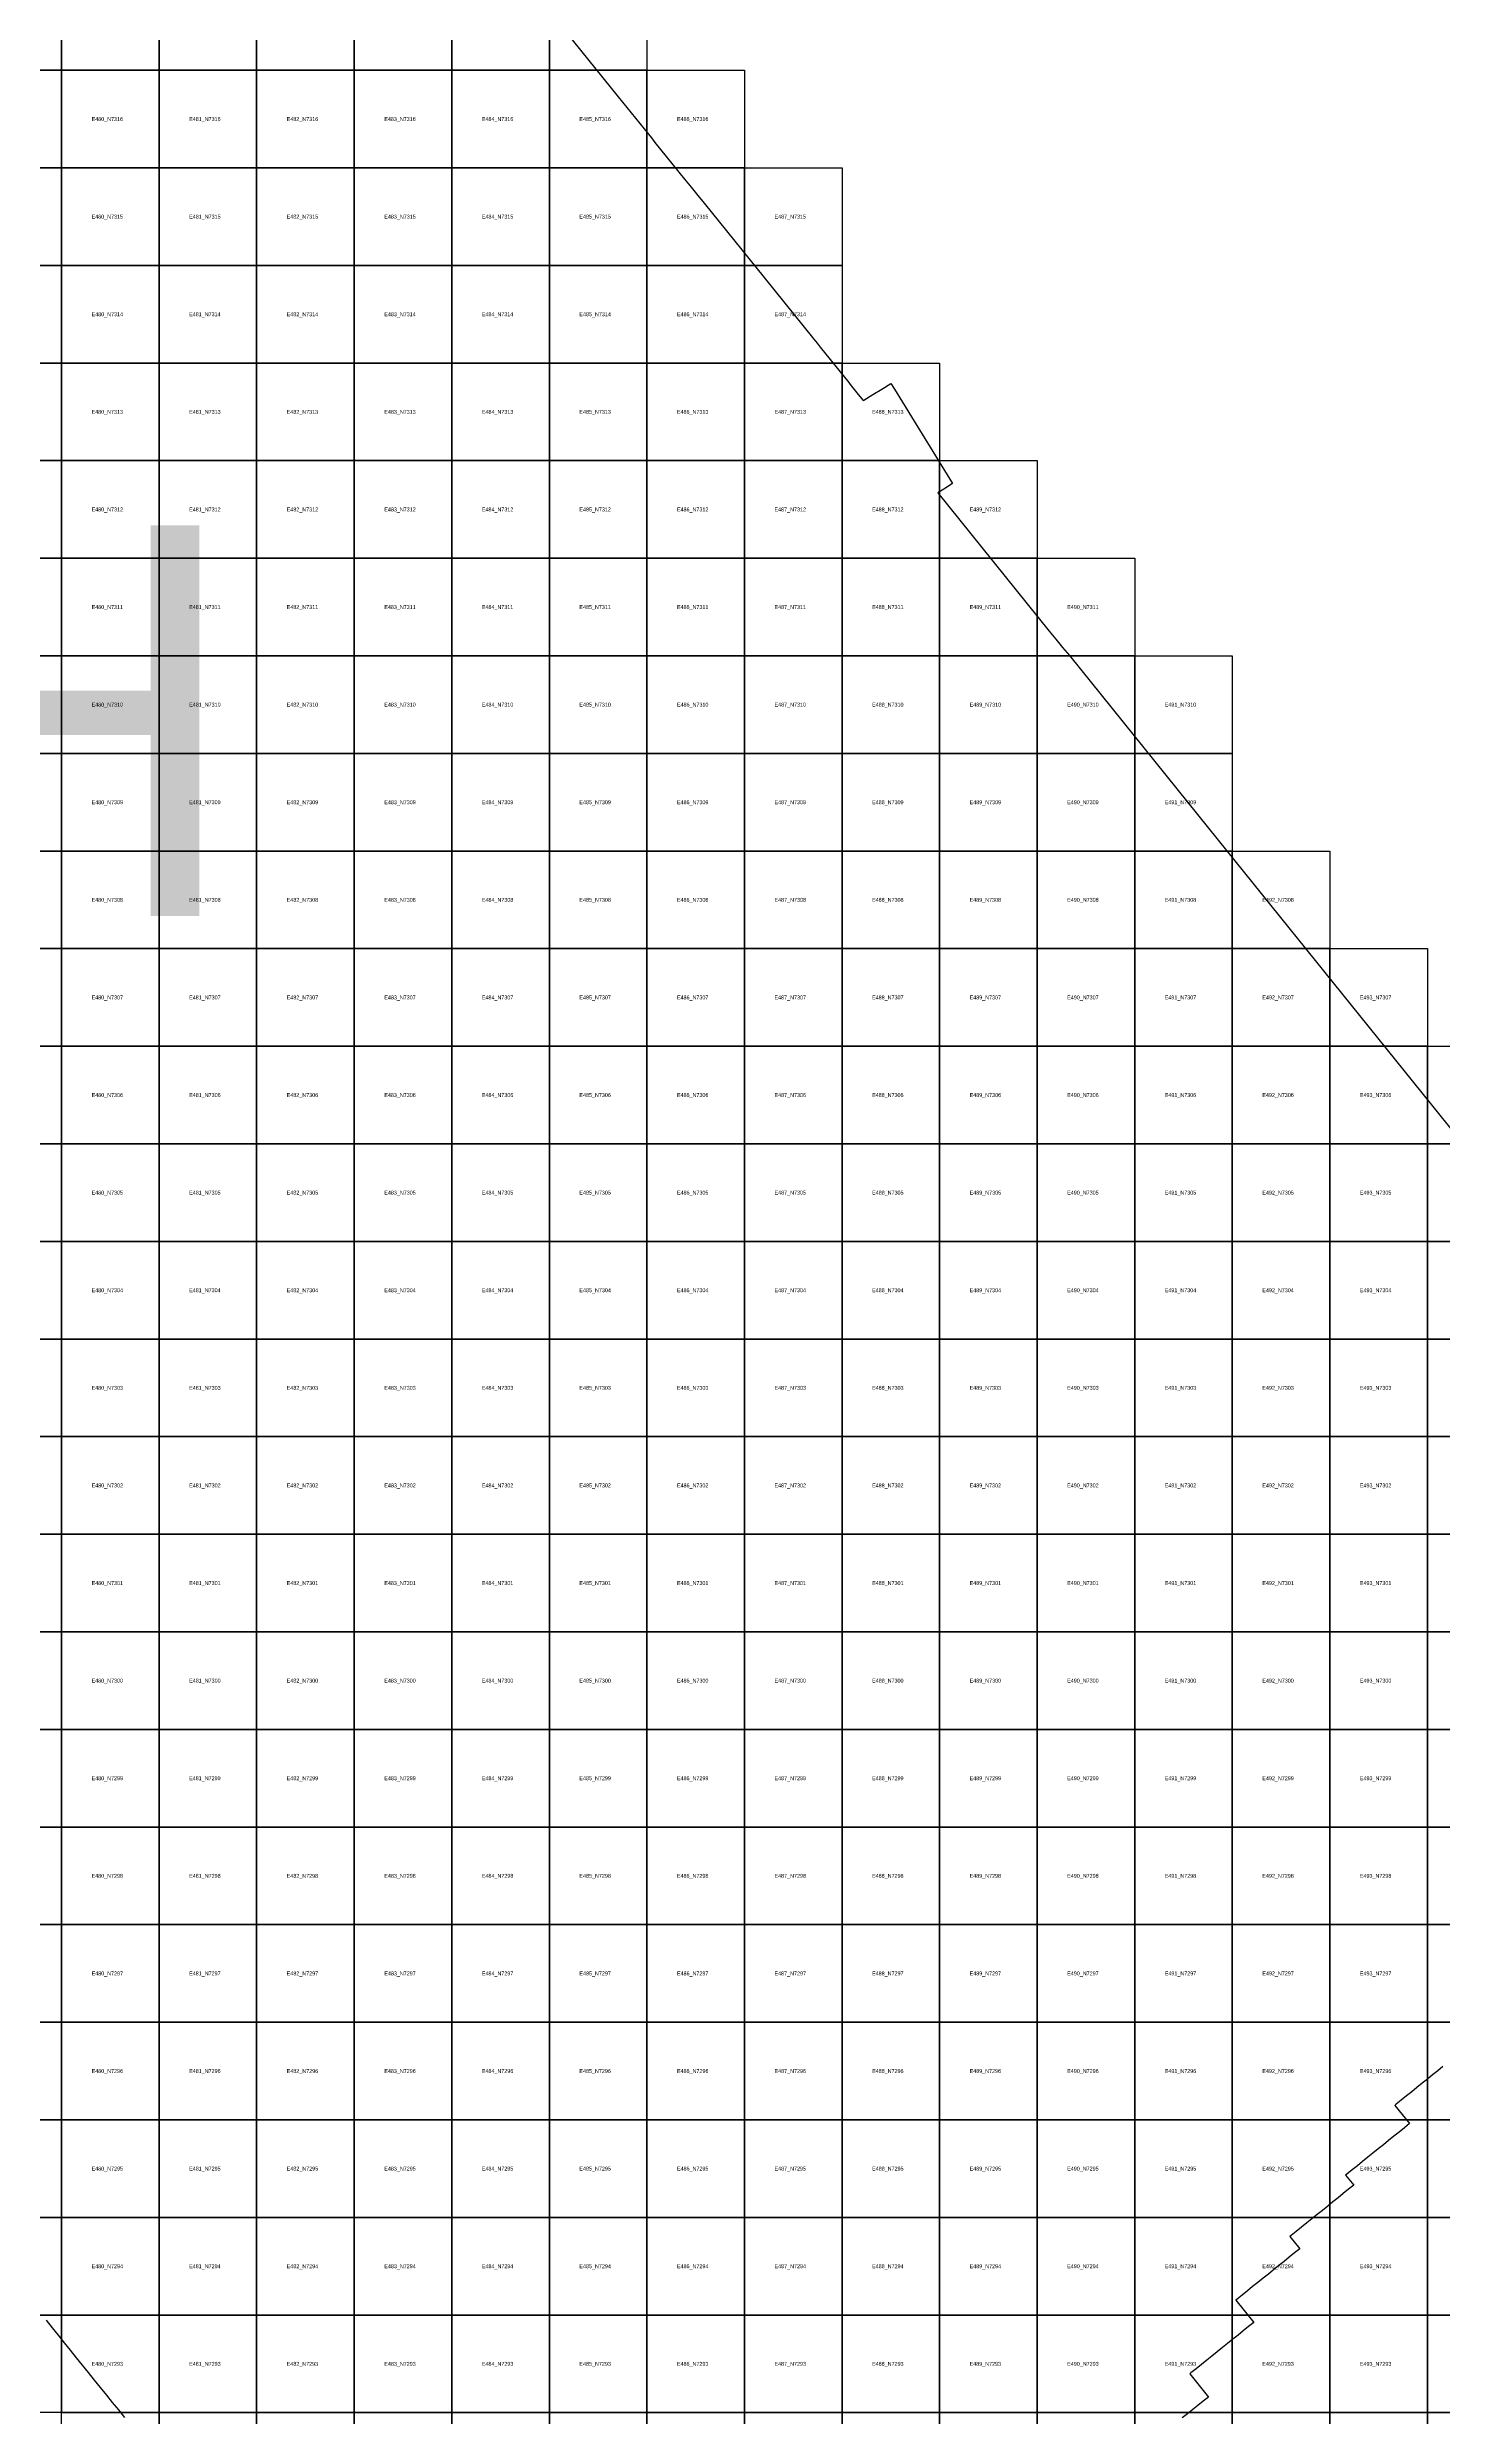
# Model space of a CAD drawing. Extents: x 325010 to 598009, y 7224244 to 7546188.
# Drawn here: x 479855 to 494156, y 7292959 to 7317234 of the extents above; entities that cross this region are included whole.
import ezdxf

# ---------------------------------------------------------------- set-up
doc = ezdxf.new("R2010")
doc.units = 0
doc.layers.add('H', color=7, linetype='Continuous')
doc.layers.add('Limpopo_1', color=7, linetype='Continuous')

msp = doc.modelspace()

# ---------------------------------------------------------------- linework, layer by layer
at = {"layer": 'H'}
for points in [[(485163, 7317402), (485706, 7316728), (486016, 7316344), (486046, 7316307), (486082, 7316261), (486385, 7315885), (486453, 7315801), (486521, 7315717), (486586, 7315637), (487202, 7314876), (487710, 7314245), (487745, 7314202), (487776, 7314163), (488071, 7313799), (488085, 7313781), (488153, 7313696), (488218, 7313615), (488225, 7313620), (488317, 7313677), (488409, 7313734), (488501, 7313791), (488537, 7313733), (489134, 7312766), (489042, 7312709), (488983, 7312670), (490124, 7311254), (490192, 7311171), (490261, 7311087), (490331, 7311004), (491757, 7309235), (495221, 7304939)], [(494160, 7296546), (494107, 7296503), (494053, 7296460), (494000, 7296417), (493946, 7296374), (493893, 7296331), (493839, 7296288), (493786, 7296245), (493732, 7296202), (493679, 7296159), (493666, 7296148), (493817, 7295961), (493764, 7295918), (493710, 7295875), (493657, 7295831), (493603, 7295788), (493550, 7295745), (493496, 7295702), (493442, 7295659), (493389, 7295616), (493335, 7295573), (493282, 7295530), (493228, 7295487), (493175, 7295444), (493162, 7295434), (493245, 7295331), (493192, 7295288), (493138, 7295245), (493085, 7295202), (493031, 7295159), (492978, 7295115), (492924, 7295072), (492870, 7295029), (492817, 7294986), (492763, 7294943), (492710, 7294900), (492656, 7294857), (492603, 7294814), (492590, 7294804), (492691, 7294679), (492638, 7294636), (492584, 7294593), (492531, 7294550), (492477, 7294506), (492423, 7294463), (492370, 7294420), (492316, 7294377), (492263, 7294334), (492209, 7294291), (492156, 7294248), (492102, 7294205), (492049, 7294162), (492036, 7294152), (492220, 7293924), (492166, 7293881), (492113, 7293838), (492059, 7293795), (492006, 7293752), (491952, 7293709), (491899, 7293666), (491845, 7293622), (491791, 7293579), (491738, 7293536), (491684, 7293493), (491631, 7293450), (491577, 7293407), (491565, 7293397), (491756, 7293160), (491702, 7293117), (491648, 7293074), (491595, 7293031), (491541, 7292988), (491488, 7292945)], [(480648, 7292951), (480586, 7293027), (480524, 7293104), (480463, 7293180), (480401, 7293257), (480339, 7293333), (480277, 7293410), (480216, 7293486), (480154, 7293563), (480092, 7293640), (480030, 7293716), (479968, 7293793), (479907, 7293869), (479845, 7293946)]]:
    msp.add_lwpolyline(points, dxfattribs=at)
at = {"layer": 'Limpopo_1'}
for points in [[(479000, 7317000), (479000, 7318000), (480000, 7318000), (480000, 7317000)], [(480000, 7317000), (480000, 7318000), (481000, 7318000), (481000, 7317000)], [(481000, 7317000), (481000, 7318000), (482000, 7318000), (482000, 7317000)], [(482000, 7317000), (482000, 7318000), (483000, 7318000), (483000, 7317000)], [(483000, 7317000), (483000, 7318000), (484000, 7318000), (484000, 7317000)], [(484000, 7317000), (484000, 7318000), (485000, 7318000), (485000, 7317000)], [(485000, 7317000), (485000, 7318000), (486000, 7318000), (486000, 7317000)], [(479000, 7316000), (479000, 7317000), (480000, 7317000), (480000, 7316000)], [(480000, 7316000), (480000, 7317000), (481000, 7317000), (481000, 7316000)], [(481000, 7316000), (481000, 7317000), (482000, 7317000), (482000, 7316000)], [(482000, 7316000), (482000, 7317000), (483000, 7317000), (483000, 7316000)], [(483000, 7316000), (483000, 7317000), (484000, 7317000), (484000, 7316000)], [(484000, 7316000), (484000, 7317000), (485000, 7317000), (485000, 7316000)], [(485000, 7316000), (485000, 7317000), (486000, 7317000), (486000, 7316000)], [(486000, 7316000), (486000, 7317000), (487000, 7317000), (487000, 7316000)], [(479000, 7315000), (479000, 7316000), (480000, 7316000), (480000, 7315000)], [(480000, 7315000), (480000, 7316000), (481000, 7316000), (481000, 7315000)], [(481000, 7315000), (481000, 7316000), (482000, 7316000), (482000, 7315000)], [(482000, 7315000), (482000, 7316000), (483000, 7316000), (483000, 7315000)], [(483000, 7315000), (483000, 7316000), (484000, 7316000), (484000, 7315000)], [(484000, 7315000), (484000, 7316000), (485000, 7316000), (485000, 7315000)], [(485000, 7315000), (485000, 7316000), (486000, 7316000), (486000, 7315000)], [(486000, 7315000), (486000, 7316000), (487000, 7316000), (487000, 7315000)], [(487000, 7315000), (487000, 7316000), (488000, 7316000), (488000, 7315000)], [(479000, 7314000), (479000, 7315000), (480000, 7315000), (480000, 7314000)], [(480000, 7314000), (480000, 7315000), (481000, 7315000), (481000, 7314000)], [(481000, 7314000), (481000, 7315000), (482000, 7315000), (482000, 7314000)], [(482000, 7314000), (482000, 7315000), (483000, 7315000), (483000, 7314000)], [(483000, 7314000), (483000, 7315000), (484000, 7315000), (484000, 7314000)], [(484000, 7314000), (484000, 7315000), (485000, 7315000), (485000, 7314000)], [(485000, 7314000), (485000, 7315000), (486000, 7315000), (486000, 7314000)], [(486000, 7314000), (486000, 7315000), (487000, 7315000), (487000, 7314000)], [(487000, 7314000), (487000, 7315000), (488000, 7315000), (488000, 7314000)], [(479000, 7313000), (479000, 7314000), (480000, 7314000), (480000, 7313000)], [(480000, 7313000), (480000, 7314000), (481000, 7314000), (481000, 7313000)], [(481000, 7313000), (481000, 7314000), (482000, 7314000), (482000, 7313000)], [(482000, 7313000), (482000, 7314000), (483000, 7314000), (483000, 7313000)], [(483000, 7313000), (483000, 7314000), (484000, 7314000), (484000, 7313000)], [(484000, 7313000), (484000, 7314000), (485000, 7314000), (485000, 7313000)], [(485000, 7313000), (485000, 7314000), (486000, 7314000), (486000, 7313000)], [(486000, 7313000), (486000, 7314000), (487000, 7314000), (487000, 7313000)], [(487000, 7313000), (487000, 7314000), (488000, 7314000), (488000, 7313000)], [(488000, 7313000), (488000, 7314000), (489000, 7314000), (489000, 7313000)], [(479000, 7312000), (479000, 7313000), (480000, 7313000), (480000, 7312000)], [(480000, 7312000), (480000, 7313000), (481000, 7313000), (481000, 7312000)], [(481000, 7312000), (481000, 7313000), (482000, 7313000), (482000, 7312000)], [(482000, 7312000), (482000, 7313000), (483000, 7313000), (483000, 7312000)], [(483000, 7312000), (483000, 7313000), (484000, 7313000), (484000, 7312000)], [(484000, 7312000), (484000, 7313000), (485000, 7313000), (485000, 7312000)], [(485000, 7312000), (485000, 7313000), (486000, 7313000), (486000, 7312000)], [(486000, 7312000), (486000, 7313000), (487000, 7313000), (487000, 7312000)], [(487000, 7312000), (487000, 7313000), (488000, 7313000), (488000, 7312000)], [(488000, 7312000), (488000, 7313000), (489000, 7313000), (489000, 7312000)], [(489000, 7312000), (489000, 7313000), (490000, 7313000), (490000, 7312000)], [(479000, 7311000), (479000, 7312000), (480000, 7312000), (480000, 7311000)], [(480000, 7311000), (480000, 7312000), (481000, 7312000), (481000, 7311000)], [(481000, 7311000), (481000, 7312000), (482000, 7312000), (482000, 7311000)], [(482000, 7311000), (482000, 7312000), (483000, 7312000), (483000, 7311000)], [(483000, 7311000), (483000, 7312000), (484000, 7312000), (484000, 7311000)], [(484000, 7311000), (484000, 7312000), (485000, 7312000), (485000, 7311000)], [(485000, 7311000), (485000, 7312000), (486000, 7312000), (486000, 7311000)], [(486000, 7311000), (486000, 7312000), (487000, 7312000), (487000, 7311000)], [(487000, 7311000), (487000, 7312000), (488000, 7312000), (488000, 7311000)], [(488000, 7311000), (488000, 7312000), (489000, 7312000), (489000, 7311000)], [(489000, 7311000), (489000, 7312000), (490000, 7312000), (490000, 7311000)], [(490000, 7311000), (490000, 7312000), (491000, 7312000), (491000, 7311000)], [(479000, 7310000), (479000, 7311000), (480000, 7311000), (480000, 7310000)], [(480000, 7310000), (480000, 7311000), (481000, 7311000), (481000, 7310000)], [(481000, 7310000), (481000, 7311000), (482000, 7311000), (482000, 7310000)], [(482000, 7310000), (482000, 7311000), (483000, 7311000), (483000, 7310000)], [(483000, 7310000), (483000, 7311000), (484000, 7311000), (484000, 7310000)], [(484000, 7310000), (484000, 7311000), (485000, 7311000), (485000, 7310000)], [(485000, 7310000), (485000, 7311000), (486000, 7311000), (486000, 7310000)], [(486000, 7310000), (486000, 7311000), (487000, 7311000), (487000, 7310000)], [(487000, 7310000), (487000, 7311000), (488000, 7311000), (488000, 7310000)], [(488000, 7310000), (488000, 7311000), (489000, 7311000), (489000, 7310000)], [(489000, 7310000), (489000, 7311000), (490000, 7311000), (490000, 7310000)], [(490000, 7310000), (490000, 7311000), (491000, 7311000), (491000, 7310000)], [(491000, 7310000), (491000, 7311000), (492000, 7311000), (492000, 7310000)], [(479000, 7309000), (479000, 7310000), (480000, 7310000), (480000, 7309000)], [(480000, 7309000), (480000, 7310000), (481000, 7310000), (481000, 7309000)], [(481000, 7309000), (481000, 7310000), (482000, 7310000), (482000, 7309000)], [(482000, 7309000), (482000, 7310000), (483000, 7310000), (483000, 7309000)], [(483000, 7309000), (483000, 7310000), (484000, 7310000), (484000, 7309000)], [(484000, 7309000), (484000, 7310000), (485000, 7310000), (485000, 7309000)], [(485000, 7309000), (485000, 7310000), (486000, 7310000), (486000, 7309000)], [(486000, 7309000), (486000, 7310000), (487000, 7310000), (487000, 7309000)], [(487000, 7309000), (487000, 7310000), (488000, 7310000), (488000, 7309000)], [(488000, 7309000), (488000, 7310000), (489000, 7310000), (489000, 7309000)], [(489000, 7309000), (489000, 7310000), (490000, 7310000), (490000, 7309000)], [(490000, 7309000), (490000, 7310000), (491000, 7310000), (491000, 7309000)], [(491000, 7309000), (491000, 7310000), (492000, 7310000), (492000, 7309000)], [(479000, 7308000), (479000, 7309000), (480000, 7309000), (480000, 7308000)], [(480000, 7308000), (480000, 7309000), (481000, 7309000), (481000, 7308000)], [(481000, 7308000), (481000, 7309000), (482000, 7309000), (482000, 7308000)], [(482000, 7308000), (482000, 7309000), (483000, 7309000), (483000, 7308000)], [(483000, 7308000), (483000, 7309000), (484000, 7309000), (484000, 7308000)], [(484000, 7308000), (484000, 7309000), (485000, 7309000), (485000, 7308000)], [(485000, 7308000), (485000, 7309000), (486000, 7309000), (486000, 7308000)], [(486000, 7308000), (486000, 7309000), (487000, 7309000), (487000, 7308000)], [(487000, 7308000), (487000, 7309000), (488000, 7309000), (488000, 7308000)], [(488000, 7308000), (488000, 7309000), (489000, 7309000), (489000, 7308000)], [(489000, 7308000), (489000, 7309000), (490000, 7309000), (490000, 7308000)], [(490000, 7308000), (490000, 7309000), (491000, 7309000), (491000, 7308000)], [(491000, 7308000), (491000, 7309000), (492000, 7309000), (492000, 7308000)], [(492000, 7308000), (492000, 7309000), (493000, 7309000), (493000, 7308000)], [(479000, 7307000), (479000, 7308000), (480000, 7308000), (480000, 7307000)], [(480000, 7307000), (480000, 7308000), (481000, 7308000), (481000, 7307000)], [(481000, 7307000), (481000, 7308000), (482000, 7308000), (482000, 7307000)], [(482000, 7307000), (482000, 7308000), (483000, 7308000), (483000, 7307000)], [(483000, 7307000), (483000, 7308000), (484000, 7308000), (484000, 7307000)], [(484000, 7307000), (484000, 7308000), (485000, 7308000), (485000, 7307000)], [(485000, 7307000), (485000, 7308000), (486000, 7308000), (486000, 7307000)], [(486000, 7307000), (486000, 7308000), (487000, 7308000), (487000, 7307000)], [(487000, 7307000), (487000, 7308000), (488000, 7308000), (488000, 7307000)], [(488000, 7307000), (488000, 7308000), (489000, 7308000), (489000, 7307000)], [(489000, 7307000), (489000, 7308000), (490000, 7308000), (490000, 7307000)], [(490000, 7307000), (490000, 7308000), (491000, 7308000), (491000, 7307000)], [(491000, 7307000), (491000, 7308000), (492000, 7308000), (492000, 7307000)], [(492000, 7307000), (492000, 7308000), (493000, 7308000), (493000, 7307000)], [(493000, 7307000), (493000, 7308000), (494000, 7308000), (494000, 7307000)], [(479000, 7306000), (479000, 7307000), (480000, 7307000), (480000, 7306000)], [(480000, 7306000), (480000, 7307000), (481000, 7307000), (481000, 7306000)], [(481000, 7306000), (481000, 7307000), (482000, 7307000), (482000, 7306000)], [(482000, 7306000), (482000, 7307000), (483000, 7307000), (483000, 7306000)], [(483000, 7306000), (483000, 7307000), (484000, 7307000), (484000, 7306000)], [(484000, 7306000), (484000, 7307000), (485000, 7307000), (485000, 7306000)], [(485000, 7306000), (485000, 7307000), (486000, 7307000), (486000, 7306000)], [(486000, 7306000), (486000, 7307000), (487000, 7307000), (487000, 7306000)], [(487000, 7306000), (487000, 7307000), (488000, 7307000), (488000, 7306000)], [(488000, 7306000), (488000, 7307000), (489000, 7307000), (489000, 7306000)], [(489000, 7306000), (489000, 7307000), (490000, 7307000), (490000, 7306000)], [(490000, 7306000), (490000, 7307000), (491000, 7307000), (491000, 7306000)], [(491000, 7306000), (491000, 7307000), (492000, 7307000), (492000, 7306000)], [(492000, 7306000), (492000, 7307000), (493000, 7307000), (493000, 7306000)], [(493000, 7306000), (493000, 7307000), (494000, 7307000), (494000, 7306000)], [(494000, 7306000), (494000, 7307000), (495000, 7307000), (495000, 7306000)], [(479000, 7305000), (479000, 7306000), (480000, 7306000), (480000, 7305000)], [(480000, 7305000), (480000, 7306000), (481000, 7306000), (481000, 7305000)], [(481000, 7305000), (481000, 7306000), (482000, 7306000), (482000, 7305000)], [(482000, 7305000), (482000, 7306000), (483000, 7306000), (483000, 7305000)], [(483000, 7305000), (483000, 7306000), (484000, 7306000), (484000, 7305000)], [(484000, 7305000), (484000, 7306000), (485000, 7306000), (485000, 7305000)], [(485000, 7305000), (485000, 7306000), (486000, 7306000), (486000, 7305000)], [(486000, 7305000), (486000, 7306000), (487000, 7306000), (487000, 7305000)], [(487000, 7305000), (487000, 7306000), (488000, 7306000), (488000, 7305000)], [(488000, 7305000), (488000, 7306000), (489000, 7306000), (489000, 7305000)], [(489000, 7305000), (489000, 7306000), (490000, 7306000), (490000, 7305000)], [(490000, 7305000), (490000, 7306000), (491000, 7306000), (491000, 7305000)], [(491000, 7305000), (491000, 7306000), (492000, 7306000), (492000, 7305000)], [(492000, 7305000), (492000, 7306000), (493000, 7306000), (493000, 7305000)], [(493000, 7305000), (493000, 7306000), (494000, 7306000), (494000, 7305000)], [(494000, 7305000), (494000, 7306000), (495000, 7306000), (495000, 7305000)], [(479000, 7304000), (479000, 7305000), (480000, 7305000), (480000, 7304000)], [(480000, 7304000), (480000, 7305000), (481000, 7305000), (481000, 7304000)], [(481000, 7304000), (481000, 7305000), (482000, 7305000), (482000, 7304000)], [(482000, 7304000), (482000, 7305000), (483000, 7305000), (483000, 7304000)], [(483000, 7304000), (483000, 7305000), (484000, 7305000), (484000, 7304000)], [(484000, 7304000), (484000, 7305000), (485000, 7305000), (485000, 7304000)], [(485000, 7304000), (485000, 7305000), (486000, 7305000), (486000, 7304000)], [(486000, 7304000), (486000, 7305000), (487000, 7305000), (487000, 7304000)], [(487000, 7304000), (487000, 7305000), (488000, 7305000), (488000, 7304000)], [(488000, 7304000), (488000, 7305000), (489000, 7305000), (489000, 7304000)], [(489000, 7304000), (489000, 7305000), (490000, 7305000), (490000, 7304000)], [(490000, 7304000), (490000, 7305000), (491000, 7305000), (491000, 7304000)], [(491000, 7304000), (491000, 7305000), (492000, 7305000), (492000, 7304000)], [(492000, 7304000), (492000, 7305000), (493000, 7305000), (493000, 7304000)], [(493000, 7304000), (493000, 7305000), (494000, 7305000), (494000, 7304000)], [(494000, 7304000), (494000, 7305000), (495000, 7305000), (495000, 7304000)], [(479000, 7303000), (479000, 7304000), (480000, 7304000), (480000, 7303000)], [(480000, 7303000), (480000, 7304000), (481000, 7304000), (481000, 7303000)], [(481000, 7303000), (481000, 7304000), (482000, 7304000), (482000, 7303000)], [(482000, 7303000), (482000, 7304000), (483000, 7304000), (483000, 7303000)], [(483000, 7303000), (483000, 7304000), (484000, 7304000), (484000, 7303000)], [(484000, 7303000), (484000, 7304000), (485000, 7304000), (485000, 7303000)], [(485000, 7303000), (485000, 7304000), (486000, 7304000), (486000, 7303000)], [(486000, 7303000), (486000, 7304000), (487000, 7304000), (487000, 7303000)], [(487000, 7303000), (487000, 7304000), (488000, 7304000), (488000, 7303000)], [(488000, 7303000), (488000, 7304000), (489000, 7304000), (489000, 7303000)], [(489000, 7303000), (489000, 7304000), (490000, 7304000), (490000, 7303000)], [(490000, 7303000), (490000, 7304000), (491000, 7304000), (491000, 7303000)], [(491000, 7303000), (491000, 7304000), (492000, 7304000), (492000, 7303000)], [(492000, 7303000), (492000, 7304000), (493000, 7304000), (493000, 7303000)], [(493000, 7303000), (493000, 7304000), (494000, 7304000), (494000, 7303000)], [(494000, 7303000), (494000, 7304000), (495000, 7304000), (495000, 7303000)], [(479000, 7302000), (479000, 7303000), (480000, 7303000), (480000, 7302000)], [(480000, 7302000), (480000, 7303000), (481000, 7303000), (481000, 7302000)], [(481000, 7302000), (481000, 7303000), (482000, 7303000), (482000, 7302000)], [(482000, 7302000), (482000, 7303000), (483000, 7303000), (483000, 7302000)], [(483000, 7302000), (483000, 7303000), (484000, 7303000), (484000, 7302000)], [(484000, 7302000), (484000, 7303000), (485000, 7303000), (485000, 7302000)], [(485000, 7302000), (485000, 7303000), (486000, 7303000), (486000, 7302000)], [(486000, 7302000), (486000, 7303000), (487000, 7303000), (487000, 7302000)], [(487000, 7302000), (487000, 7303000), (488000, 7303000), (488000, 7302000)], [(488000, 7302000), (488000, 7303000), (489000, 7303000), (489000, 7302000)], [(489000, 7302000), (489000, 7303000), (490000, 7303000), (490000, 7302000)], [(490000, 7302000), (490000, 7303000), (491000, 7303000), (491000, 7302000)], [(491000, 7302000), (491000, 7303000), (492000, 7303000), (492000, 7302000)], [(492000, 7302000), (492000, 7303000), (493000, 7303000), (493000, 7302000)], [(493000, 7302000), (493000, 7303000), (494000, 7303000), (494000, 7302000)], [(494000, 7302000), (494000, 7303000), (495000, 7303000), (495000, 7302000)], [(479000, 7301000), (479000, 7302000), (480000, 7302000), (480000, 7301000)], [(480000, 7301000), (480000, 7302000), (481000, 7302000), (481000, 7301000)], [(481000, 7301000), (481000, 7302000), (482000, 7302000), (482000, 7301000)], [(482000, 7301000), (482000, 7302000), (483000, 7302000), (483000, 7301000)], [(483000, 7301000), (483000, 7302000), (484000, 7302000), (484000, 7301000)], [(484000, 7301000), (484000, 7302000), (485000, 7302000), (485000, 7301000)], [(485000, 7301000), (485000, 7302000), (486000, 7302000), (486000, 7301000)], [(486000, 7301000), (486000, 7302000), (487000, 7302000), (487000, 7301000)], [(487000, 7301000), (487000, 7302000), (488000, 7302000), (488000, 7301000)], [(488000, 7301000), (488000, 7302000), (489000, 7302000), (489000, 7301000)], [(489000, 7301000), (489000, 7302000), (490000, 7302000), (490000, 7301000)], [(490000, 7301000), (490000, 7302000), (491000, 7302000), (491000, 7301000)], [(491000, 7301000), (491000, 7302000), (492000, 7302000), (492000, 7301000)], [(492000, 7301000), (492000, 7302000), (493000, 7302000), (493000, 7301000)], [(493000, 7301000), (493000, 7302000), (494000, 7302000), (494000, 7301000)], [(494000, 7301000), (494000, 7302000), (495000, 7302000), (495000, 7301000)], [(479000, 7300000), (479000, 7301000), (480000, 7301000), (480000, 7300000)], [(480000, 7300000), (480000, 7301000), (481000, 7301000), (481000, 7300000)], [(481000, 7300000), (481000, 7301000), (482000, 7301000), (482000, 7300000)], [(482000, 7300000), (482000, 7301000), (483000, 7301000), (483000, 7300000)], [(483000, 7300000), (483000, 7301000), (484000, 7301000), (484000, 7300000)], [(484000, 7300000), (484000, 7301000), (485000, 7301000), (485000, 7300000)], [(485000, 7300000), (485000, 7301000), (486000, 7301000), (486000, 7300000)], [(486000, 7300000), (486000, 7301000), (487000, 7301000), (487000, 7300000)], [(487000, 7300000), (487000, 7301000), (488000, 7301000), (488000, 7300000)], [(488000, 7300000), (488000, 7301000), (489000, 7301000), (489000, 7300000)], [(489000, 7300000), (489000, 7301000), (490000, 7301000), (490000, 7300000)], [(490000, 7300000), (490000, 7301000), (491000, 7301000), (491000, 7300000)], [(491000, 7300000), (491000, 7301000), (492000, 7301000), (492000, 7300000)], [(492000, 7300000), (492000, 7301000), (493000, 7301000), (493000, 7300000)], [(493000, 7300000), (493000, 7301000), (494000, 7301000), (494000, 7300000)], [(494000, 7300000), (494000, 7301000), (495000, 7301000), (495000, 7300000)], [(479000, 7299000), (479000, 7300000), (480000, 7300000), (480000, 7299000)], [(480000, 7299000), (480000, 7300000), (481000, 7300000), (481000, 7299000)], [(481000, 7299000), (481000, 7300000), (482000, 7300000), (482000, 7299000)], [(482000, 7299000), (482000, 7300000), (483000, 7300000), (483000, 7299000)], [(483000, 7299000), (483000, 7300000), (484000, 7300000), (484000, 7299000)], [(484000, 7299000), (484000, 7300000), (485000, 7300000), (485000, 7299000)], [(485000, 7299000), (485000, 7300000), (486000, 7300000), (486000, 7299000)], [(486000, 7299000), (486000, 7300000), (487000, 7300000), (487000, 7299000)], [(487000, 7299000), (487000, 7300000), (488000, 7300000), (488000, 7299000)], [(488000, 7299000), (488000, 7300000), (489000, 7300000), (489000, 7299000)], [(489000, 7299000), (489000, 7300000), (490000, 7300000), (490000, 7299000)], [(490000, 7299000), (490000, 7300000), (491000, 7300000), (491000, 7299000)], [(491000, 7299000), (491000, 7300000), (492000, 7300000), (492000, 7299000)], [(492000, 7299000), (492000, 7300000), (493000, 7300000), (493000, 7299000)], [(493000, 7299000), (493000, 7300000), (494000, 7300000), (494000, 7299000)], [(494000, 7299000), (494000, 7300000), (495000, 7300000), (495000, 7299000)], [(479000, 7298000), (479000, 7299000), (480000, 7299000), (480000, 7298000)], [(480000, 7298000), (480000, 7299000), (481000, 7299000), (481000, 7298000)], [(481000, 7298000), (481000, 7299000), (482000, 7299000), (482000, 7298000)], [(482000, 7298000), (482000, 7299000), (483000, 7299000), (483000, 7298000)], [(483000, 7298000), (483000, 7299000), (484000, 7299000), (484000, 7298000)], [(484000, 7298000), (484000, 7299000), (485000, 7299000), (485000, 7298000)], [(485000, 7298000), (485000, 7299000), (486000, 7299000), (486000, 7298000)], [(486000, 7298000), (486000, 7299000), (487000, 7299000), (487000, 7298000)], [(487000, 7298000), (487000, 7299000), (488000, 7299000), (488000, 7298000)], [(488000, 7298000), (488000, 7299000), (489000, 7299000), (489000, 7298000)], [(489000, 7298000), (489000, 7299000), (490000, 7299000), (490000, 7298000)], [(490000, 7298000), (490000, 7299000), (491000, 7299000), (491000, 7298000)], [(491000, 7298000), (491000, 7299000), (492000, 7299000), (492000, 7298000)], [(492000, 7298000), (492000, 7299000), (493000, 7299000), (493000, 7298000)], [(493000, 7298000), (493000, 7299000), (494000, 7299000), (494000, 7298000)], [(494000, 7298000), (494000, 7299000), (495000, 7299000), (495000, 7298000)], [(479000, 7297000), (479000, 7298000), (480000, 7298000), (480000, 7297000)], [(480000, 7297000), (480000, 7298000), (481000, 7298000), (481000, 7297000)], [(481000, 7297000), (481000, 7298000), (482000, 7298000), (482000, 7297000)], [(482000, 7297000), (482000, 7298000), (483000, 7298000), (483000, 7297000)], [(483000, 7297000), (483000, 7298000), (484000, 7298000), (484000, 7297000)], [(484000, 7297000), (484000, 7298000), (485000, 7298000), (485000, 7297000)], [(485000, 7297000), (485000, 7298000), (486000, 7298000), (486000, 7297000)], [(486000, 7297000), (486000, 7298000), (487000, 7298000), (487000, 7297000)], [(487000, 7297000), (487000, 7298000), (488000, 7298000), (488000, 7297000)], [(488000, 7297000), (488000, 7298000), (489000, 7298000), (489000, 7297000)], [(489000, 7297000), (489000, 7298000), (490000, 7298000), (490000, 7297000)], [(490000, 7297000), (490000, 7298000), (491000, 7298000), (491000, 7297000)], [(491000, 7297000), (491000, 7298000), (492000, 7298000), (492000, 7297000)], [(492000, 7297000), (492000, 7298000), (493000, 7298000), (493000, 7297000)], [(493000, 7297000), (493000, 7298000), (494000, 7298000), (494000, 7297000)], [(494000, 7297000), (494000, 7298000), (495000, 7298000), (495000, 7297000)], [(479000, 7296000), (479000, 7297000), (480000, 7297000), (480000, 7296000)], [(480000, 7296000), (480000, 7297000), (481000, 7297000), (481000, 7296000)], [(481000, 7296000), (481000, 7297000), (482000, 7297000), (482000, 7296000)], [(482000, 7296000), (482000, 7297000), (483000, 7297000), (483000, 7296000)], [(483000, 7296000), (483000, 7297000), (484000, 7297000), (484000, 7296000)], [(484000, 7296000), (484000, 7297000), (485000, 7297000), (485000, 7296000)], [(485000, 7296000), (485000, 7297000), (486000, 7297000), (486000, 7296000)], [(486000, 7296000), (486000, 7297000), (487000, 7297000), (487000, 7296000)], [(487000, 7296000), (487000, 7297000), (488000, 7297000), (488000, 7296000)], [(488000, 7296000), (488000, 7297000), (489000, 7297000), (489000, 7296000)], [(489000, 7296000), (489000, 7297000), (490000, 7297000), (490000, 7296000)], [(490000, 7296000), (490000, 7297000), (491000, 7297000), (491000, 7296000)], [(491000, 7296000), (491000, 7297000), (492000, 7297000), (492000, 7296000)], [(492000, 7296000), (492000, 7297000), (493000, 7297000), (493000, 7296000)], [(493000, 7296000), (493000, 7297000), (494000, 7297000), (494000, 7296000)], [(494000, 7296000), (494000, 7297000), (495000, 7297000), (495000, 7296000)], [(479000, 7295000), (479000, 7296000), (480000, 7296000), (480000, 7295000)], [(480000, 7295000), (480000, 7296000), (481000, 7296000), (481000, 7295000)], [(481000, 7295000), (481000, 7296000), (482000, 7296000), (482000, 7295000)], [(482000, 7295000), (482000, 7296000), (483000, 7296000), (483000, 7295000)], [(483000, 7295000), (483000, 7296000), (484000, 7296000), (484000, 7295000)], [(484000, 7295000), (484000, 7296000), (485000, 7296000), (485000, 7295000)], [(485000, 7295000), (485000, 7296000), (486000, 7296000), (486000, 7295000)], [(486000, 7295000), (486000, 7296000), (487000, 7296000), (487000, 7295000)], [(487000, 7295000), (487000, 7296000), (488000, 7296000), (488000, 7295000)], [(488000, 7295000), (488000, 7296000), (489000, 7296000), (489000, 7295000)], [(489000, 7295000), (489000, 7296000), (490000, 7296000), (490000, 7295000)], [(490000, 7295000), (490000, 7296000), (491000, 7296000), (491000, 7295000)], [(491000, 7295000), (491000, 7296000), (492000, 7296000), (492000, 7295000)], [(492000, 7295000), (492000, 7296000), (493000, 7296000), (493000, 7295000)], [(493000, 7295000), (493000, 7296000), (494000, 7296000), (494000, 7295000)], [(494000, 7295000), (494000, 7296000), (495000, 7296000), (495000, 7295000)], [(479000, 7294000), (479000, 7295000), (480000, 7295000), (480000, 7294000)], [(480000, 7294000), (480000, 7295000), (481000, 7295000), (481000, 7294000)], [(481000, 7294000), (481000, 7295000), (482000, 7295000), (482000, 7294000)], [(482000, 7294000), (482000, 7295000), (483000, 7295000), (483000, 7294000)], [(483000, 7294000), (483000, 7295000), (484000, 7295000), (484000, 7294000)], [(484000, 7294000), (484000, 7295000), (485000, 7295000), (485000, 7294000)], [(485000, 7294000), (485000, 7295000), (486000, 7295000), (486000, 7294000)], [(486000, 7294000), (486000, 7295000), (487000, 7295000), (487000, 7294000)], [(487000, 7294000), (487000, 7295000), (488000, 7295000), (488000, 7294000)], [(488000, 7294000), (488000, 7295000), (489000, 7295000), (489000, 7294000)], [(489000, 7294000), (489000, 7295000), (490000, 7295000), (490000, 7294000)], [(490000, 7294000), (490000, 7295000), (491000, 7295000), (491000, 7294000)], [(491000, 7294000), (491000, 7295000), (492000, 7295000), (492000, 7294000)], [(492000, 7294000), (492000, 7295000), (493000, 7295000), (493000, 7294000)], [(493000, 7294000), (493000, 7295000), (494000, 7295000), (494000, 7294000)], [(494000, 7294000), (494000, 7295000), (495000, 7295000), (495000, 7294000)], [(479000, 7293000), (479000, 7294000), (480000, 7294000), (480000, 7293000)], [(480000, 7293000), (480000, 7294000), (481000, 7294000), (481000, 7293000)], [(481000, 7293000), (481000, 7294000), (482000, 7294000), (482000, 7293000)], [(482000, 7293000), (482000, 7294000), (483000, 7294000), (483000, 7293000)], [(483000, 7293000), (483000, 7294000), (484000, 7294000), (484000, 7293000)], [(484000, 7293000), (484000, 7294000), (485000, 7294000), (485000, 7293000)], [(485000, 7293000), (485000, 7294000), (486000, 7294000), (486000, 7293000)], [(486000, 7293000), (486000, 7294000), (487000, 7294000), (487000, 7293000)], [(487000, 7293000), (487000, 7294000), (488000, 7294000), (488000, 7293000)], [(488000, 7293000), (488000, 7294000), (489000, 7294000), (489000, 7293000)], [(489000, 7293000), (489000, 7294000), (490000, 7294000), (490000, 7293000)], [(490000, 7293000), (490000, 7294000), (491000, 7294000), (491000, 7293000)], [(491000, 7293000), (491000, 7294000), (492000, 7294000), (492000, 7293000)], [(492000, 7293000), (492000, 7294000), (493000, 7294000), (493000, 7293000)], [(493000, 7293000), (493000, 7294000), (494000, 7294000), (494000, 7293000)], [(494000, 7293000), (494000, 7294000), (495000, 7294000), (495000, 7293000)], [(480000, 7292000), (480000, 7293000), (481000, 7293000), (481000, 7292000)], [(481000, 7292000), (481000, 7293000), (482000, 7293000), (482000, 7292000)], [(482000, 7292000), (482000, 7293000), (483000, 7293000), (483000, 7292000)], [(483000, 7292000), (483000, 7293000), (484000, 7293000), (484000, 7292000)], [(484000, 7292000), (484000, 7293000), (485000, 7293000), (485000, 7292000)], [(485000, 7292000), (485000, 7293000), (486000, 7293000), (486000, 7292000)], [(486000, 7292000), (486000, 7293000), (487000, 7293000), (487000, 7292000)], [(487000, 7292000), (487000, 7293000), (488000, 7293000), (488000, 7292000)], [(488000, 7292000), (488000, 7293000), (489000, 7293000), (489000, 7292000)], [(489000, 7292000), (489000, 7293000), (490000, 7293000), (490000, 7292000)], [(490000, 7292000), (490000, 7293000), (491000, 7293000), (491000, 7292000)], [(491000, 7292000), (491000, 7293000), (492000, 7293000), (492000, 7292000)], [(492000, 7292000), (492000, 7293000), (493000, 7293000), (493000, 7292000)], [(493000, 7292000), (493000, 7293000), (494000, 7293000), (494000, 7292000)], [(494000, 7292000), (494000, 7293000), (495000, 7293000), (495000, 7292000)]]:
    msp.add_lwpolyline(points, close=True, dxfattribs=at)

# ---------------------------------------------------------------- texts
msp.add_text('H', height=4000).set_placement((477986, 7308336))
for s, p in [('E480_N7316', (480308, 7316480)), ('E481_N7316', (481308, 7316480)), ('E482_N7316', (482308, 7316480)), ('E483_N7316', (483308, 7316480)), ('E484_N7316', (484308, 7316480)), ('E485_N7316', (485308, 7316480)), ('E486_N7316', (486308, 7316480)), ('E480_N7315', (480308, 7315480)), ('E481_N7315', (481308, 7315480)), ('E482_N7315', (482308, 7315480)), ('E483_N7315', (483308, 7315480)), ('E484_N7315', (484308, 7315480)), ('E485_N7315', (485308, 7315480)), ('E486_N7315', (486308, 7315480)), ('E487_N7315', (487308, 7315480)), ('E480_N7314', (480308, 7314480)), ('E481_N7314', (481308, 7314480)), ('E482_N7314', (482308, 7314480)), ('E483_N7314', (483308, 7314480)), ('E484_N7314', (484308, 7314480)), ('E485_N7314', (485308, 7314480)), ('E486_N7314', (486308, 7314480)), ('E487_N7314', (487308, 7314480)), ('E480_N7313', (480308, 7313480)), ('E481_N7313', (481308, 7313480)), ('E482_N7313', (482308, 7313480)), ('E483_N7313', (483308, 7313480)), ('E484_N7313', (484308, 7313480)), ('E485_N7313', (485308, 7313480)), ('E486_N7313', (486308, 7313480)), ('E487_N7313', (487308, 7313480)), ('E488_N7313', (488308, 7313480)), ('E480_N7312', (480308, 7312480)), ('E481_N7312', (481308, 7312480)), ('E482_N7312', (482308, 7312480)), ('E483_N7312', (483308, 7312480)), ('E484_N7312', (484308, 7312480)), ('E485_N7312', (485308, 7312480)), ('E486_N7312', (486308, 7312480)), ('E487_N7312', (487308, 7312480)), ('E488_N7312', (488308, 7312480)), ('E489_N7312', (489308, 7312480)), ('E480_N7311', (480308, 7311480)), ('E481_N7311', (481308, 7311480)), ('E482_N7311', (482308, 7311480)), ('E483_N7311', (483308, 7311480)), ('E484_N7311', (484308, 7311480)), ('E485_N7311', (485308, 7311480)), ('E486_N7311', (486308, 7311480)), ('E487_N7311', (487308, 7311480)), ('E488_N7311', (488308, 7311480)), ('E489_N7311', (489308, 7311480)), ('E490_N7311', (490308, 7311480)), ('E480_N7310', (480308, 7310480)), ('E481_N7310', (481308, 7310480)), ('E482_N7310', (482308, 7310480)), ('E483_N7310', (483308, 7310480)), ('E484_N7310', (484308, 7310480)), ('E485_N7310', (485308, 7310480)), ('E486_N7310', (486308, 7310480)), ('E487_N7310', (487308, 7310480)), ('E488_N7310', (488308, 7310480)), ('E489_N7310', (489308, 7310480)), ('E490_N7310', (490308, 7310480)), ('E491_N7310', (491308, 7310480)), ('E480_N7309', (480308, 7309480)), ('E481_N7309', (481308, 7309480)), ('E482_N7309', (482308, 7309480)), ('E483_N7309', (483308, 7309480)), ('E484_N7309', (484308, 7309480)), ('E485_N7309', (485308, 7309480)), ('E486_N7309', (486308, 7309480)), ('E487_N7309', (487308, 7309480)), ('E488_N7309', (488308, 7309480)), ('E489_N7309', (489308, 7309480)), ('E490_N7309', (490308, 7309480)), ('E491_N7309', (491308, 7309480)), ('E480_N7308', (480308, 7308480)), ('E481_N7308', (481308, 7308480)), ('E482_N7308', (482308, 7308480)), ('E483_N7308', (483308, 7308480)), ('E484_N7308', (484308, 7308480)), ('E485_N7308', (485308, 7308480)), ('E486_N7308', (486308, 7308480)), ('E487_N7308', (487308, 7308480)), ('E488_N7308', (488308, 7308480)), ('E489_N7308', (489308, 7308480)), ('E490_N7308', (490308, 7308480)), ('E491_N7308', (491308, 7308480)), ('E492_N7308', (492308, 7308480)), ('E480_N7307', (480308, 7307480)), ('E481_N7307', (481308, 7307480)), ('E482_N7307', (482308, 7307480)), ('E483_N7307', (483308, 7307480)), ('E484_N7307', (484308, 7307480)), ('E485_N7307', (485308, 7307480)), ('E486_N7307', (486308, 7307480)), ('E487_N7307', (487308, 7307480)), ('E488_N7307', (488308, 7307480)), ('E489_N7307', (489308, 7307480)), ('E490_N7307', (490308, 7307480)), ('E491_N7307', (491308, 7307480)), ('E492_N7307', (492308, 7307480)), ('E493_N7307', (493308, 7307480)), ('E480_N7306', (480308, 7306480)), ('E481_N7306', (481308, 7306480)), ('E482_N7306', (482308, 7306480)), ('E483_N7306', (483308, 7306480)), ('E484_N7306', (484308, 7306480)), ('E485_N7306', (485308, 7306480)), ('E486_N7306', (486308, 7306480)), ('E487_N7306', (487308, 7306480)), ('E488_N7306', (488308, 7306480)), ('E489_N7306', (489308, 7306480)), ('E490_N7306', (490308, 7306480)), ('E491_N7306', (491308, 7306480)), ('E492_N7306', (492308, 7306480)), ('E493_N7306', (493308, 7306480)), ('E480_N7305', (480308, 7305480)), ('E481_N7305', (481308, 7305480)), ('E482_N7305', (482308, 7305480)), ('E483_N7305', (483308, 7305480)), ('E484_N7305', (484308, 7305480)), ('E485_N7305', (485308, 7305480)), ('E486_N7305', (486308, 7305480)), ('E487_N7305', (487308, 7305480)), ('E488_N7305', (488308, 7305480)), ('E489_N7305', (489308, 7305480)), ('E490_N7305', (490308, 7305480)), ('E491_N7305', (491308, 7305480)), ('E492_N7305', (492308, 7305480)), ('E493_N7305', (493308, 7305480)), ('E480_N7304', (480308, 7304480)), ('E481_N7304', (481308, 7304480)), ('E482_N7304', (482308, 7304480)), ('E483_N7304', (483308, 7304480)), ('E484_N7304', (484308, 7304480)), ('E485_N7304', (485308, 7304480)), ('E486_N7304', (486308, 7304480)), ('E487_N7304', (487308, 7304480)), ('E488_N7304', (488308, 7304480)), ('E489_N7304', (489308, 7304480)), ('E490_N7304', (490308, 7304480)), ('E491_N7304', (491308, 7304480)), ('E492_N7304', (492308, 7304480)), ('E493_N7304', (493308, 7304480)), ('E480_N7303', (480308, 7303480)), ('E481_N7303', (481308, 7303480)), ('E482_N7303', (482308, 7303480)), ('E483_N7303', (483308, 7303480)), ('E484_N7303', (484308, 7303480)), ('E485_N7303', (485308, 7303480)), ('E486_N7303', (486308, 7303480)), ('E487_N7303', (487308, 7303480)), ('E488_N7303', (488308, 7303480)), ('E489_N7303', (489308, 7303480)), ('E490_N7303', (490308, 7303480)), ('E491_N7303', (491308, 7303480)), ('E492_N7303', (492308, 7303480)), ('E493_N7303', (493308, 7303480)), ('E480_N7302', (480308, 7302480)), ('E481_N7302', (481308, 7302480)), ('E482_N7302', (482308, 7302480)), ('E483_N7302', (483308, 7302480)), ('E484_N7302', (484308, 7302480)), ('E485_N7302', (485308, 7302480)), ('E486_N7302', (486308, 7302480)), ('E487_N7302', (487308, 7302480)), ('E488_N7302', (488308, 7302480)), ('E489_N7302', (489308, 7302480)), ('E490_N7302', (490308, 7302480)), ('E491_N7302', (491308, 7302480)), ('E492_N7302', (492308, 7302480)), ('E493_N7302', (493308, 7302480)), ('E480_N7301', (480308, 7301480)), ('E481_N7301', (481308, 7301480)), ('E482_N7301', (482308, 7301480)), ('E483_N7301', (483308, 7301480)), ('E484_N7301', (484308, 7301480)), ('E485_N7301', (485308, 7301480)), ('E486_N7301', (486308, 7301480)), ('E487_N7301', (487308, 7301480)), ('E488_N7301', (488308, 7301480)), ('E489_N7301', (489308, 7301480)), ('E490_N7301', (490308, 7301480)), ('E491_N7301', (491308, 7301480)), ('E492_N7301', (492308, 7301480)), ('E493_N7301', (493308, 7301480)), ('E480_N7300', (480308, 7300480)), ('E481_N7300', (481308, 7300480)), ('E482_N7300', (482308, 7300480)), ('E483_N7300', (483308, 7300480)), ('E484_N7300', (484308, 7300480)), ('E485_N7300', (485308, 7300480)), ('E486_N7300', (486308, 7300480)), ('E487_N7300', (487308, 7300480)), ('E488_N7300', (488308, 7300480)), ('E489_N7300', (489308, 7300480)), ('E490_N7300', (490308, 7300480)), ('E491_N7300', (491308, 7300480)), ('E492_N7300', (492308, 7300480)), ('E493_N7300', (493308, 7300480)), ('E480_N7299', (480308, 7299480)), ('E481_N7299', (481308, 7299480)), ('E482_N7299', (482308, 7299480)), ('E483_N7299', (483308, 7299480)), ('E484_N7299', (484308, 7299480)), ('E485_N7299', (485308, 7299480)), ('E486_N7299', (486308, 7299480)), ('E487_N7299', (487308, 7299480)), ('E488_N7299', (488308, 7299480)), ('E489_N7299', (489308, 7299480)), ('E490_N7299', (490308, 7299480)), ('E491_N7299', (491308, 7299480)), ('E492_N7299', (492308, 7299480)), ('E493_N7299', (493308, 7299480)), ('E480_N7298', (480308, 7298480)), ('E481_N7298', (481308, 7298480)), ('E482_N7298', (482308, 7298480)), ('E483_N7298', (483308, 7298480)), ('E484_N7298', (484308, 7298480)), ('E485_N7298', (485308, 7298480)), ('E486_N7298', (486308, 7298480)), ('E487_N7298', (487308, 7298480)), ('E488_N7298', (488308, 7298480)), ('E489_N7298', (489308, 7298480)), ('E490_N7298', (490308, 7298480)), ('E491_N7298', (491308, 7298480)), ('E492_N7298', (492308, 7298480)), ('E493_N7298', (493308, 7298480)), ('E480_N7297', (480308, 7297480)), ('E481_N7297', (481308, 7297480)), ('E482_N7297', (482308, 7297480)), ('E483_N7297', (483308, 7297480)), ('E484_N7297', (484308, 7297480)), ('E485_N7297', (485308, 7297480)), ('E486_N7297', (486308, 7297480)), ('E487_N7297', (487308, 7297480)), ('E488_N7297', (488308, 7297480)), ('E489_N7297', (489308, 7297480)), ('E490_N7297', (490308, 7297480)), ('E491_N7297', (491308, 7297480)), ('E492_N7297', (492308, 7297480)), ('E493_N7297', (493308, 7297480)), ('E480_N7296', (480308, 7296480)), ('E481_N7296', (481308, 7296480)), ('E482_N7296', (482308, 7296480)), ('E483_N7296', (483308, 7296480)), ('E484_N7296', (484308, 7296480)), ('E485_N7296', (485308, 7296480)), ('E486_N7296', (486308, 7296480)), ('E487_N7296', (487308, 7296480)), ('E488_N7296', (488308, 7296480)), ('E489_N7296', (489308, 7296480)), ('E490_N7296', (490308, 7296480)), ('E491_N7296', (491308, 7296480)), ('E492_N7296', (492308, 7296480)), ('E493_N7296', (493308, 7296480)), ('E480_N7295', (480308, 7295480)), ('E481_N7295', (481308, 7295480)), ('E482_N7295', (482308, 7295480)), ('E483_N7295', (483308, 7295480)), ('E484_N7295', (484308, 7295480)), ('E485_N7295', (485308, 7295480)), ('E486_N7295', (486308, 7295480)), ('E487_N7295', (487308, 7295480)), ('E488_N7295', (488308, 7295480)), ('E489_N7295', (489308, 7295480)), ('E490_N7295', (490308, 7295480)), ('E491_N7295', (491308, 7295480)), ('E492_N7295', (492308, 7295480)), ('E493_N7295', (493308, 7295480)), ('E480_N7294', (480308, 7294480)), ('E481_N7294', (481308, 7294480)), ('E482_N7294', (482308, 7294480)), ('E483_N7294', (483308, 7294480)), ('E484_N7294', (484308, 7294480)), ('E485_N7294', (485308, 7294480)), ('E486_N7294', (486308, 7294480)), ('E487_N7294', (487308, 7294480)), ('E488_N7294', (488308, 7294480)), ('E489_N7294', (489308, 7294480)), ('E490_N7294', (490308, 7294480)), ('E491_N7294', (491308, 7294480)), ('E492_N7294', (492308, 7294480)), ('E493_N7294', (493308, 7294480)), ('E480_N7293', (480308, 7293480)), ('E481_N7293', (481308, 7293480)), ('E482_N7293', (482308, 7293480)), ('E483_N7293', (483308, 7293480)), ('E484_N7293', (484308, 7293480)), ('E485_N7293', (485308, 7293480)), ('E486_N7293', (486308, 7293480)), ('E487_N7293', (487308, 7293480)), ('E488_N7293', (488308, 7293480)), ('E489_N7293', (489308, 7293480)), ('E490_N7293', (490308, 7293480)), ('E491_N7293', (491308, 7293480)), ('E492_N7293', (492308, 7293480)), ('E493_N7293', (493308, 7293480))]:
    msp.add_text(s, height=40, dxfattribs=at).set_placement(p)

doc.saveas('drawing.dxf')
